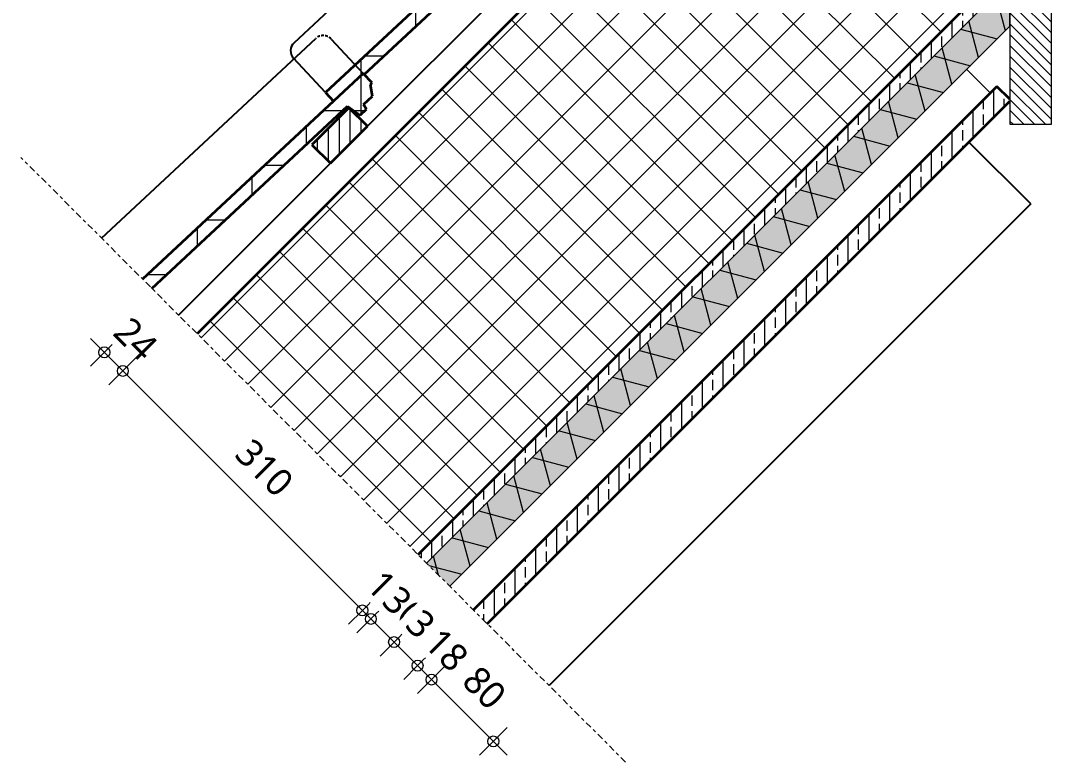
# Model space of a CAD drawing. Header units: millimetres. Extents: x 1789 to 13769, y 2055 to 27197.
# Drawn here: x 2539 to 3495, y 13304 to 13982 of the extents above; entities that cross this region are included whole.
import ezdxf

# ---------------------------------------------------------------- set-up
doc = ezdxf.new("R2010")
doc.units = ezdxf.units.MM
doc.linetypes.add('MV_center', pattern=[15, 6, -3, 3, -3])
doc.linetypes.add('MV_hidden', pattern=[3.75, 2.5, -1.25])
for name, color, linetype, lineweight in [('A-ANNO-DIMS', 211, 'Continuous', 13), ('A-ANNO-DIMS-10', 211, 'Continuous', 13), ('A-DETL', 90, 'Continuous', 13), ('A-DETL-GENF', 92, 'Continuous', 18)]:
    doc.layers.add(name, color=color, linetype=linetype, lineweight=lineweight)
doc.styles.add('Segoe UI_2', font='segoeui.ttf', dxfattribs={"height": 25})
doc.dimstyles.new('2_5_mm_1', dxfattribs={"dimscale": 304.8, "dimtxt": 26.184099, "dimasz": 0.032808, "dimexe": 0.059055, "dimexo": 0.0625, "dimgap": 0.029528, "dimtad": 1, "dimdec": 0, "dimzin": 0, "dimdsep": 46, "dimtxsty": 'Segoe UI_2', "dimblk1": 'DOTBLANK', "dimblk2": 'DOTBLANK', "dimsah": 1, "dimcen": 0.09, "dimdle": 0.059055, "dimazin": 0, "dimtfac": 1, "dimtdec": 4, "dimtix": 1, "dimtmove": 0, "dimatfit": 3, "dimfxl": 0.059055, "dimfxlon": 1, "dimtvp": 1, "dimtfill": 1, "dimtolj": 1, "dimtzin": 0, "dimarcsym": 2})
pattern_1 = [(90, (0, 0), (-19.05, 1e-15), []), (90, (9.525, 0), (-19.05, 1e-15), [9.525, -4.762])]
pattern_2 = [(0, (0, 0), (0, 50), []), (90, (0, 0), (-50, 3e-15), [])]

# ---------------------------------------------------------------- blocks, each defined once
blk = doc.blocks.new('42 isolatie - Type 1-3773878-Details Restauratie 1-10')
at = {"layer": 'A-DETL-GENF'}
blk.add_hatch(color=256, dxfattribs=at).paths.add_polyline_path([(61.28, -30.8), (786.11, -30.8), (816.11, -0.8), (61.28, -0.8)])
at = {"layer": 'A-DETL-GENF', "lineweight": 13}
h = blk.add_hatch(dxfattribs=at)
h.set_pattern_fill('FP_12', color=256, style=0, pattern_type=2)
h.set_pattern_definition([(300, (-2380.567, -120.812), (-25.98076, -15), []), (240, (-2380.567, -120.812), (-25.98076, 15), [])])
h.paths.add_polyline_path([(61.28, -30.8), (786.11, -30.8), (816.11, -0.8), (61.28, -0.8)])
at = {"layer": 'A-DETL-GENF'}
for p, q in [((816.11, -0.8), (61.28, -0.8)), ((816.11, -0.8), (61.28, -0.8)), ((786.11, -30.8), (816.11, -0.8)), ((61.28, -30.8), (786.11, -30.8)), ((61.28, -30.8), (786.11, -30.8))]:
    blk.add_line(p, q, dxfattribs=at)
blk = doc.blocks.new('NLRS_00_DI_maskeer - Type 1-4234672-Details Restauratie 1-10')
at = {"layer": 'A-DETL-GENF', "linetype": 'MV_center'}
blk.add_line((-100, 0), (682.63, 0), dxfattribs=at)
blk = doc.blocks.new('DIMBLOCK247-Details Restauratie 1-10')
at = {"layer": 'A-ANNO-DIMS-10'}
for p, q in [((2602.13, 13691.53), (2631.83, 13661.84)), ((2614.86, 13678.81), (2627.59, 13691.53)), ((2614.86, 13678.81), (2602.13, 13666.08)), ((2631.83, 13661.84), (2644.56, 13674.56)), ((2631.83, 13661.84), (2619.1, 13649.11))]:
    blk.add_line(p, q, dxfattribs=at)
for centre in [(2614.86, 13678.81), (2631.83, 13661.84)]:
    blk.add_circle(centre, 5, dxfattribs=at)
at = {"layer": 'A-ANNO-DIMS-10', "color": 0, "insert": (2639.31, 13713.21), "char_height": 25, "width": 45.7032, "attachment_point": 1, "rotation": 315, "line_spacing_factor": 1.142579, "style": 'Segoe UI_2', "bg_fill": 3, "box_fill_scale": 1.25, "bg_fill_color": 9, "bg_fill_true_color": 13158600, "bg_fill_transparency": 0}
blk.add_mtext('24', dxfattribs=at)
blk = doc.blocks.new('_DotBlank')
at = {"color": 0, "linetype": 'ByBlock', "lineweight": -2}
blk.add_line((-0.5, 0), (-1, 0), dxfattribs=at)
blk.add_circle((0, 0), 0.5, dxfattribs=at)
blk = doc.blocks.new('DIMBLOCK248-Details Restauratie 1-10')
at = {"layer": 'A-ANNO-DIMS-10'}
for p, q in [((2631.83, 13661.84), (2644.56, 13674.56)), ((2631.83, 13661.84), (2619.1, 13649.11)), ((2631.83, 13661.84), (2851.03, 13442.63)), ((2851.03, 13442.63), (2863.76, 13455.36)), ((2851.03, 13442.63), (2838.31, 13429.9))]:
    blk.add_line(p, q, dxfattribs=at)
for centre in [(2631.83, 13661.84), (2851.03, 13442.63)]:
    blk.add_circle(centre, 5, dxfattribs=at)
at = {"layer": 'A-ANNO-DIMS-10', "color": 0, "insert": (2750.66, 13601.86), "char_height": 25, "width": 68.5547, "attachment_point": 1, "rotation": 315, "line_spacing_factor": 1.142579, "style": 'Segoe UI_2', "bg_fill": 3, "box_fill_scale": 1.25, "bg_fill_color": 9, "bg_fill_true_color": 13158600, "bg_fill_transparency": 0}
blk.add_mtext('310', dxfattribs=at)
blk = doc.blocks.new('DIMBLOCK249-Details Restauratie 1-10')
at = {"layer": 'A-ANNO-DIMS-10'}
for p, q in [((2851.03, 13442.63), (2863.76, 13455.36)), ((2851.03, 13442.63), (2838.31, 13429.9)), ((2851.03, 13442.63), (2858.81, 13434.85)), ((2858.81, 13434.85), (2871.54, 13447.58)), ((2858.81, 13434.85), (2846.08, 13422.13))]:
    blk.add_line(p, q, dxfattribs=at)
for centre in [(2851.03, 13442.63), (2858.81, 13434.85)]:
    blk.add_circle(centre, 5, dxfattribs=at)
at = {"layer": 'A-ANNO-DIMS-10', "color": 0, "insert": (2870.88, 13481.64), "char_height": 25, "width": 45.7032, "attachment_point": 1, "rotation": 315, "line_spacing_factor": 1.142579, "style": 'Segoe UI_2', "bg_fill": 3, "box_fill_scale": 1.25, "bg_fill_color": 9, "bg_fill_true_color": 13158600, "bg_fill_transparency": 0}
blk.add_mtext('11', dxfattribs=at)
blk = doc.blocks.new('DIMBLOCK250-Details Restauratie 1-10')
at = {"layer": 'A-ANNO-DIMS-10'}
for p, q in [((2858.81, 13434.85), (2871.54, 13447.58)), ((2858.81, 13434.85), (2846.08, 13422.13)), ((2858.81, 13434.85), (2880.02, 13413.64)), ((2880.02, 13413.64), (2892.75, 13426.37)), ((2880.02, 13413.64), (2867.3, 13400.91))]:
    blk.add_line(p, q, dxfattribs=at)
for centre in [(2858.81, 13434.85), (2880.02, 13413.64)]:
    blk.add_circle(centre, 5, dxfattribs=at)
at = {"layer": 'A-ANNO-DIMS-10', "color": 0, "insert": (2885.38, 13467.14), "char_height": 25, "width": 45.7032, "attachment_point": 1, "rotation": 315, "line_spacing_factor": 1.142579, "style": 'Segoe UI_2', "bg_fill": 3, "box_fill_scale": 1.25, "bg_fill_color": 9, "bg_fill_true_color": 13158600, "bg_fill_transparency": 0}
blk.add_mtext('30', dxfattribs=at)
blk = doc.blocks.new('DIMBLOCK251-Details Restauratie 1-10')
at = {"layer": 'A-ANNO-DIMS-10'}
for p, q in [((2880.02, 13413.64), (2892.75, 13426.37)), ((2880.02, 13413.64), (2867.3, 13400.91)), ((2880.02, 13413.64), (2901.59, 13392.07)), ((2901.59, 13392.07), (2914.32, 13404.8)), ((2901.59, 13392.07), (2888.86, 13379.35))]:
    blk.add_line(p, q, dxfattribs=at)
for centre in [(2880.02, 13413.64), (2901.59, 13392.07)]:
    blk.add_circle(centre, 5, dxfattribs=at)
at = {"layer": 'A-ANNO-DIMS-10', "color": 0, "insert": (2906.77, 13445.75), "char_height": 25, "width": 45.7032, "attachment_point": 1, "rotation": 315, "line_spacing_factor": 1.142579, "style": 'Segoe UI_2', "bg_fill": 3, "box_fill_scale": 1.25, "bg_fill_color": 9, "bg_fill_true_color": 13158600, "bg_fill_transparency": 0}
blk.add_mtext('30', dxfattribs=at)
blk = doc.blocks.new('DIMBLOCK252-Details Restauratie 1-10')
at = {"layer": 'A-ANNO-DIMS-10'}
for p, q in [((2901.59, 13392.07), (2914.32, 13404.8)), ((2901.59, 13392.07), (2888.86, 13379.35)), ((2901.59, 13392.07), (2914.32, 13379.35)), ((2914.32, 13379.35), (2927.05, 13392.07)), ((2914.32, 13379.35), (2901.59, 13366.62))]:
    blk.add_line(p, q, dxfattribs=at)
for centre in [(2901.59, 13392.07), (2914.32, 13379.35)]:
    blk.add_circle(centre, 5, dxfattribs=at)
at = {"layer": 'A-ANNO-DIMS-10', "color": 0, "insert": (2923.92, 13428.6), "char_height": 25, "width": 45.7032, "attachment_point": 1, "rotation": 315, "line_spacing_factor": 1.142579, "style": 'Segoe UI_2', "bg_fill": 3, "box_fill_scale": 1.25, "bg_fill_color": 9, "bg_fill_true_color": 13158600, "bg_fill_transparency": 0}
blk.add_mtext('18', dxfattribs=at)
blk = doc.blocks.new('DIMBLOCK253-Details Restauratie 1-10')
at = {"layer": 'A-ANNO-DIMS-10'}
for p, q in [((2914.32, 13379.35), (2927.05, 13392.07)), ((2914.32, 13379.35), (2901.59, 13366.62)), ((2914.32, 13379.35), (2983.61, 13310.05)), ((2970.89, 13322.78), (2983.61, 13335.51)), ((2970.89, 13322.78), (2958.16, 13310.05))]:
    blk.add_line(p, q, dxfattribs=at)
for centre in [(2914.32, 13379.35), (2970.89, 13322.78)]:
    blk.add_circle(centre, 5, dxfattribs=at)
at = {"layer": 'A-ANNO-DIMS-10', "color": 0, "insert": (2958.56, 13393.96), "char_height": 25, "width": 45.7032, "attachment_point": 1, "rotation": 315, "line_spacing_factor": 1.142579, "style": 'Segoe UI_2', "bg_fill": 3, "box_fill_scale": 1.25, "bg_fill_color": 9, "bg_fill_true_color": 13158600, "bg_fill_transparency": 0}
blk.add_mtext('80', dxfattribs=at)

msp = doc.modelspace()

# ---------------------------------------------------------------- hatches: boundary and pattern name
at = {"layer": 'A-DETL-GENF', "lineweight": 13}
h = msp.add_hatch(dxfattribs=at)
h.set_pattern_fill('FP_4', color=251, style=0, pattern_type=2)
h.set_pattern_definition([(45, (0, 0), (-21.213203, 21.213203), []), (135, (0, 0), (-21.213203, -21.213203), [])])
h.paths.add_polyline_path([(2902.07, 13493.67), (3411.6, 14003.19), (3411.6, 14310.73), (3314.67, 14310.73), (2699.84, 13695.9), (2866.72, 13529.02)])
h = msp.add_hatch(dxfattribs=at)
h.set_pattern_fill('FP_6', color=253, style=0, pattern_type=2)
h.set_pattern_definition(pattern_2)
h.paths.add_polyline_path([(2824.6, 13908.73), (2851.8, 13934.09), (2852.7, 13933.13), (3053.68, 14120.55), (3065.42, 14112.36), (3071.28, 14117.81), (3068.6, 14122.15), (3076.64, 14129.65), (3074.89, 14140.33), (3076.35, 14141.69), (3068.17, 14150.47), (2817.32, 13916.54)])
h = msp.add_hatch(dxfattribs=at)
h.set_pattern_fill('FP_3', color=250, style=0, pattern_type=2)
h.set_pattern_definition(pattern_1)
h.paths.add_polyline_path([(2909.85, 13485.89), (3495.09, 14071.13), (3487.31, 14078.91), (2902.07, 13493.67)])
h = msp.add_hatch(dxfattribs=at)
h.set_pattern_fill('FP_68', color=253, style=0, pattern_type=2)
h.set_pattern_definition([(135, (0, 0), (-4.9497475, -4.9497475), [])])
h.paths.add_polyline_path([(3481.6, 13887.52), (3481.6, 14057.64), (3443.6, 14019.64), (3443.6, 13887.52)])
h = msp.add_hatch(dxfattribs=at)
h.set_pattern_fill('FP_6', color=253, style=0, pattern_type=2)
h.set_pattern_definition(pattern_2)
h.paths.add_polyline_path([(2658.4, 13737.34), (2837.31, 13904.17), (2849.05, 13895.98), (2854.9, 13901.44), (2852.22, 13905.78), (2860.27, 13913.28), (2858.52, 13923.95), (2859.98, 13925.32), (2851.8, 13934.09), (2649.91, 13745.83), (2651.73, 13744.01)])
h = msp.add_hatch(dxfattribs=at)
h.set_pattern_fill('FP_3', color=250, style=0, pattern_type=2)
h.set_pattern_definition(pattern_1)
h.paths.add_polyline_path([(2965.36, 13430.38), (3443.6, 13908.62), (3443.6, 13910.45), (3431.78, 13922.26), (2952.63, 13443.11)])
h = msp.add_hatch(dxfattribs=at)
h.set_pattern_fill('FP_11', color=253, style=0, pattern_type=2)
h.set_pattern_definition([(90, (0, 0), (-10, 6e-16), [])])
h.paths.add_polyline_path([(2821.8, 13851.8), (2855.74, 13885.74), (2838.77, 13902.72), (2804.83, 13868.77)])

# ---------------------------------------------------------------- linework, layer by layer
at = {"layer": 'A-DETL', "lineweight": 35}
for p, q in [((3314.67, 14310.73), (2699.84, 13695.9)), ((3068.17, 14150.47), (2817.32, 13916.54)), ((2852.7, 13933.13), (3053.68, 14120.55)), ((3411.6, 14003.19), (2902.07, 13493.67)), ((2902.07, 13493.67), (3411.6, 14003.19)), ((2851.8, 13934.09), (2649.91, 13745.83)), ((2859.98, 13925.32), (2851.8, 13934.09)), ((2858.52, 13923.95), (2859.98, 13925.32)), ((2860.27, 13913.28), (2858.52, 13923.95)), ((3431.78, 13922.26), (2952.63, 13443.11)), ((3443.6, 13910.45), (3431.78, 13922.26)), ((2817.32, 13916.54), (2824.6, 13908.73)), ((2852.22, 13905.78), (2860.27, 13913.28)), ((2965.36, 13430.38), (3443.6, 13908.62)), ((2658.4, 13737.34), (2837.31, 13904.17)), ((2838.77, 13902.72), (2804.83, 13868.77)), ((2837.31, 13904.17), (2849.05, 13895.98)), ((2855.74, 13885.74), (2838.77, 13902.72)), ((2849.05, 13895.98), (2854.9, 13901.44)), ((2854.9, 13901.44), (2852.22, 13905.78)), ((2821.8, 13851.8), (2855.74, 13885.74)), ((2804.83, 13868.77), (2821.8, 13851.8))]:
    msp.add_line(p, q, dxfattribs=at)
at = {"layer": 'A-DETL', "lineweight": 25}
for p, q in [((2788.49, 13962.12), (3024.72, 14182.4)), ((2855.74, 13885.74), (3038.17, 14068.18)), ((2612.42, 13783.32), (2808.34, 13966.03)), ((2822.47, 13965.53), (2851.8, 13934.09)), ((2817.32, 13916.54), (2788, 13947.98)), ((3462.78, 13814.67), (3406.21, 13871.24)), ((2682.87, 13712.87), (2821.8, 13851.8)), ((3462.78, 13814.67), (3021.92, 13373.82))]:
    msp.add_line(p, q, dxfattribs=at)
at = {"layer": 'A-DETL', "lineweight": 18}
for p, q in [((3481.6, 13887.52), (3481.6, 14057.64)), ((3443.6, 14019.64), (3443.6, 13887.52)), ((3404.12, 13937.73), (3426.39, 13915.46)), ((3443.6, 13887.52), (3481.6, 13887.52))]:
    msp.add_line(p, q, dxfattribs=at)
at = {"layer": 'A-DETL', "linetype": 'MV_hidden', "lineweight": 25}
msp.add_arc((2815.16, 13958.71), 10, 43, 133, dxfattribs=at)
at = {"layer": 'A-DETL', "lineweight": 25}
msp.add_arc((2795.31, 13954.8), 10, 133, 223, dxfattribs=at)

# ---------------------------------------------------------------- block references
at = {"layer": 'A-DETL-GENF', "rotation": 45.00000000000005}
msp.add_blockref('42 isolatie - Type 1-3773878-Details Restauratie 1-10', (2865.95, 13443.13), dxfattribs=at)
at = {"layer": 'A-DETL-GENF', "linetype": 'MV_center', "rotation": 134.9999999999999}
msp.add_blockref('NLRS_00_DI_maskeer - Type 1-4234672-Details Restauratie 1-10', (3021.22, 13374.52), dxfattribs=at)

# ---------------------------------------------------------------- next in the draw order: dimensions: what is measured, and where the dimension line sits
at = {"layer": 'A-ANNO-DIMS'}
dim = msp.add_linear_dim(base=(2631.83, 13661.84), p1=(2627.59, 13691.53), p2=(2644.56, 13674.56), angle=315, dimstyle='2_5_mm_1', override={"dimpost": '<>', "dimfxl": 24}, dxfattribs=at)
dim.commit()
dim.dimension.update_dxf_attribs({"geometry": 'DIMBLOCK247-Details Restauratie 1-10', "text_midpoint": (2638.69, 13685.67)})

# ---------------------------------------------------------------- next in the draw order: dimensions: what is measured, and where the dimension line sits
dim = msp.add_linear_dim(base=(2851.03, 13442.63), p1=(2644.56, 13674.56), p2=(2863.76, 13455.36), angle=315, dimstyle='2_5_mm_1', override={"dimpost": '<>', "dimfxl": 310.001941}, dxfattribs=at)
dim.commit()
dim.dimension.update_dxf_attribs({"geometry": 'DIMBLOCK248-Details Restauratie 1-10', "text_midpoint": (2756.99, 13567.79)})

# ---------------------------------------------------------------- next in the draw order: dimensions: what is measured, and where the dimension line sits
dim = msp.add_linear_dim(base=(2858.81, 13434.85), p1=(2863.76, 13455.36), p2=(2871.54, 13447.58), angle=315, dimstyle='2_5_mm_1', override={"dimpost": '<>', "dimfxl": 11}, dxfattribs=at)
dim.commit()
dim.dimension.update_dxf_attribs({"geometry": 'DIMBLOCK249-Details Restauratie 1-10', "text_midpoint": (2870.32, 13454.14)})

# ---------------------------------------------------------------- next in the draw order: dimensions: what is measured, and where the dimension line sits
dim = msp.add_linear_dim(base=(2880.02, 13413.64), p1=(2871.54, 13447.58), p2=(2892.75, 13426.37), angle=315, dimstyle='2_5_mm_1', override={"dimpost": '<>', "dimfxl": 30}, dxfattribs=at)
dim.commit()
dim.dimension.update_dxf_attribs({"geometry": 'DIMBLOCK250-Details Restauratie 1-10', "text_midpoint": (2884.92, 13439.75)})

# ---------------------------------------------------------------- next in the draw order: dimensions: what is measured, and where the dimension line sits
dim = msp.add_linear_dim(base=(2901.5903, 13392.0748), p1=(2892.7528, 13426.3681), p2=(2914.3182, 13404.8028), angle=315, dimstyle='2_5_mm_1', override={"dimpost": '<>', "dimfxl": 30.498059}, dxfattribs=at)
dim.commit()
dim.dimension.update_dxf_attribs({"geometry": 'DIMBLOCK251-Details Restauratie 1-10', "text_midpoint": (2906.3124, 13418.3624)})

# ---------------------------------------------------------------- next in the draw order: dimensions: what is measured, and where the dimension line sits
dim = msp.add_linear_dim(base=(2914.32, 13379.35), p1=(2914.32, 13404.8), p2=(2927.05, 13392.07), angle=315, dimstyle='2_5_mm_1', override={"dimpost": '<>', "dimfxl": 18}, dxfattribs=at)
dim.commit()
dim.dimension.update_dxf_attribs({"geometry": 'DIMBLOCK252-Details Restauratie 1-10', "text_midpoint": (2923.5, 13401.25)})

# ---------------------------------------------------------------- next in the draw order: dimensions: what is measured, and where the dimension line sits
dim = msp.add_linear_dim(base=(2970.89, 13322.78), p1=(2927.05, 13392.07), p2=(2983.61, 13335.51), angle=315, dimstyle='2_5_mm_1', override={"dimpost": '<>', "dimfxl": 80}, dxfattribs=at)
dim.commit()
dim.dimension.update_dxf_attribs({"geometry": 'DIMBLOCK253-Details Restauratie 1-10', "text_midpoint": (2958.11, 13366.57)})

doc.saveas('drawing.dxf')
